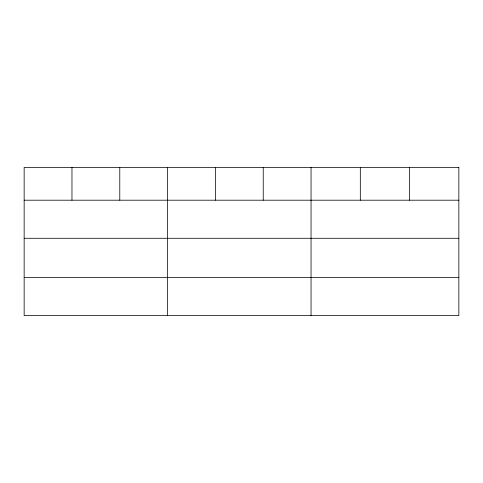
<?xml version="1.0" encoding="UTF-8"?>
<svg xmlns="http://www.w3.org/2000/svg" width="483" height="483" viewBox="0 0 483 483"><rect width="100%" height="100%" fill="white"/><g stroke="black" fill="none" stroke-linecap="round" stroke-linejoin="round"><path stroke-width="0.72" d="M24.15 200.204L458.85 200.204M24.15 238.282L458.85 238.282M24.15 277.514L458.85 277.514M409.584 167.408L409.584 200.204M360.318 167.408L360.318 200.204M311.052 167.408L311.052 315.592M263.235 167.408L263.235 200.204M215.418 167.408L215.418 200.204M167.601 167.408L167.601 315.592M119.784 167.408L119.784 200.204M71.967 167.408L71.967 200.204M458.85 167.408L24.15 167.408L24.15 315.592L458.85 315.592L458.85 167.408"/></g></svg>
